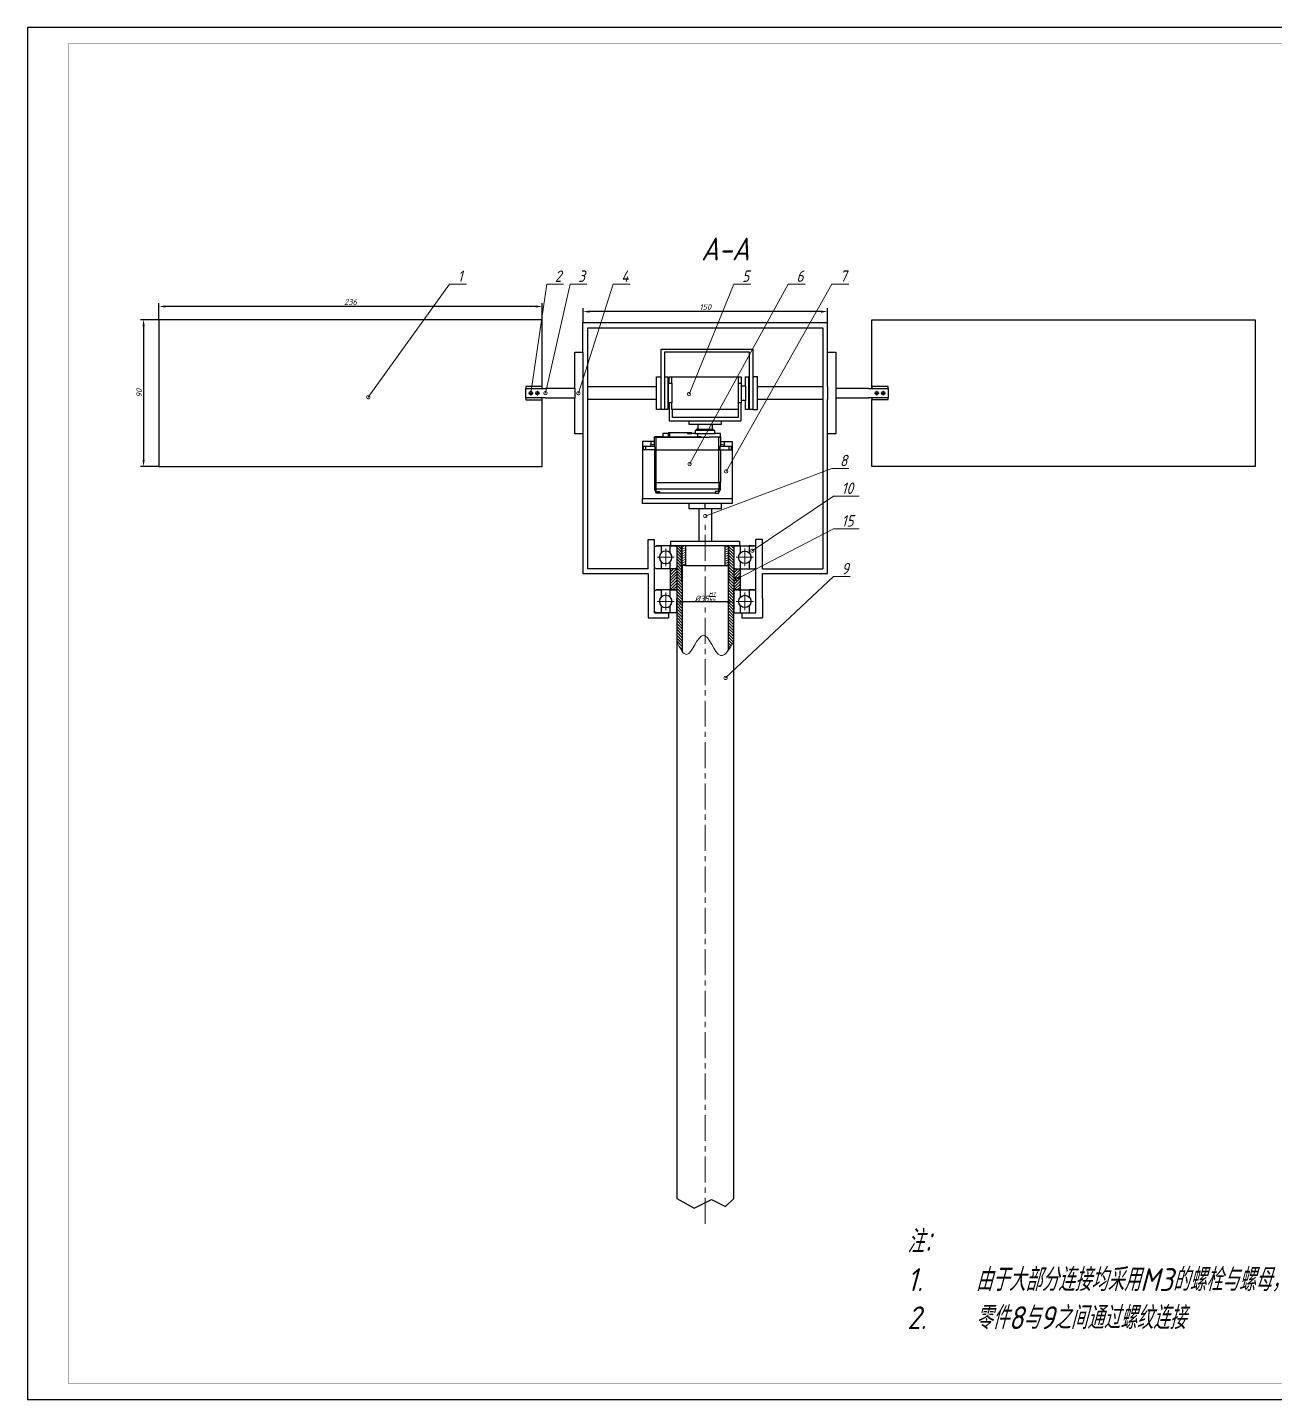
# Model space of a CAD drawing. Header units: millimetres. Extents: x -965 to 1239, y 50 to 1073.
# Drawn here: x 50 to 814, y 50 to 891 of the extents above; entities that cross this region are included whole.
import ezdxf
from ezdxf import colors
from ezdxf.entities.mleader import LeaderData, LeaderLine
from ezdxf.math import Vec2, Vec3

# ---------------------------------------------------------------- set-up
doc = ezdxf.new("R2010")
doc.units = ezdxf.units.MM
doc.header["$LTSCALE"] = 0.5
doc.linetypes.add('CENTER', pattern=[50.8, 31.75, -6.35, 6.35, -6.35])
for name, color, linetype in [('bear1', 7, 'Continuous'), ('bear2', 7, 'CENTER'), ('tf', 7, 'Continuous')]:
    doc.layers.add(name, color=color, linetype=linetype)
for name, color, linetype, lineweight in [('剖面线', 3, 'Continuous', 15), ('尺寸标注', 7, 'Continuous', 15), ('文字标注', 7, 'Continuous', 15), ('点画线', 1, 'CENTER', 15), ('粗实线', 7, 'Continuous', 30), ('细实线', 3, 'Continuous', 15)]:
    doc.layers.add(name, color=color, linetype=linetype, lineweight=lineweight)
doc.styles.add('国标汉字3.5', font='gbeitc.shx', dxfattribs={"height": 3.5, "bigfont": 'gbcbig.shx'})
doc.dimstyles.new('国标尺寸', dxfattribs={"dimtxt": 3.5, "dimasz": 4, "dimexe": 2, "dimexo": 0, "dimgap": 1, "dimtad": 1, "dimtoh": 1, "dimdsep": 46, "dimtxsty": '国标汉字3.5', "dimcen": 3.5, "dimaunit": 1, "dimadec": 0, "dimazin": 1, "dimtfac": 1, "dimtmove": 0, "dimatfit": 3, "dimfxl": 1, "dimarcsym": 2})

# ---------------------------------------------------------------- blocks, each defined once
blk = doc.blocks.new('tf')
at = {"layer": 'tf', "color": 0, "lineweight": 25}
blk.add_lwpolyline([(-594.5, -420.5), (594.5, -420.5), (594.5, 420.5), (-594.5, 420.5)], close=True, dxfattribs=at)
at = {"layer": 'tf', "color": 0, "lineweight": 25, "const_width": 0.3}
blk.add_lwpolyline([(-569.5, -410.5), (584.5, -410.5), (584.5, 410.5), (-569.5, 410.5)], close=True, dxfattribs=at)
blk = doc.blocks.new('*D19')
at = {"layer": 'Defpoints', "color": 0, "lineweight": 15, "transparency": 16777216}
for p in [(130.55, 719.96), (130.55, 711.87), (365.55, 711.87)]:
    blk.add_point(p, dxfattribs=at)
at = {"layer": '尺寸标注', "color": 0, "lineweight": -2, "transparency": 16777216}
for p, q in [((130.55, 711.87), (130.55, 721.96)), ((361.55, 719.96), (134.55, 719.96)), ((365.55, 711.87), (365.55, 721.96))]:
    blk.add_line(p, q, dxfattribs=at)
at = {"layer": '尺寸标注', "color": 0, "lineweight": 15, "transparency": 16777216}
for points in [[(134.55, 720.63), (134.55, 719.3), (130.55, 719.96)], [(361.55, 720.63), (361.55, 719.3), (365.55, 719.96)]]:
    blk.add_solid(points, dxfattribs=at)
at = {"layer": '尺寸标注', "color": 0, "lineweight": 15, "transparency": 16777216, "insert": (248.05, 722.71), "char_height": 3.5, "attachment_point": 5, "style": '国标汉字3.5'}
blk.add_mtext('236', dxfattribs=at)
blk = doc.blocks.new('*D20')
at = {"layer": 'Defpoints', "color": 0, "lineweight": 15, "transparency": 16777216}
for p in [(130.55, 711.87), (121.2, 621.87), (130.55, 621.87)]:
    blk.add_point(p, dxfattribs=at)
at = {"layer": '尺寸标注', "color": 0, "lineweight": -2, "transparency": 16777216}
for p, q in [((130.55, 711.87), (119.2, 711.87)), ((121.2, 707.87), (121.2, 625.87)), ((130.55, 621.87), (119.2, 621.87))]:
    blk.add_line(p, q, dxfattribs=at)
at = {"layer": '尺寸标注', "color": 0, "lineweight": 15, "transparency": 16777216}
for points in [[(120.53, 707.87), (121.87, 707.87), (121.2, 711.87)], [(120.53, 625.87), (121.87, 625.87), (121.2, 621.87)]]:
    blk.add_solid(points, dxfattribs=at)
at = {"layer": '尺寸标注', "color": 0, "lineweight": 15, "transparency": 16777216, "insert": (118.45, 666.87), "char_height": 3.5, "attachment_point": 5, "rotation": 90, "style": '国标汉字3.5'}
blk.add_mtext('90', dxfattribs=at)
blk = doc.blocks.new('_DotSmall')
at = {"color": 0, "linetype": 'ByBlock', "lineweight": 15, "const_width": 0.5}
blk.add_lwpolyline([(-0.0625, 0, 1), (0.0625, 0, 1)], format="xyb", close=True, dxfattribs=at)
blk = doc.blocks.new('*D27')
at = {"layer": 'Defpoints', "color": 0, "lineweight": 15, "transparency": 16777216}
for p in [(390.55, 716.84), (390.55, 709.87), (540.47, 709.87)]:
    blk.add_point(p, dxfattribs=at)
at = {"layer": '尺寸标注', "color": 0, "lineweight": -2, "transparency": 16777216}
for p, q in [((390.55, 709.87), (390.55, 718.84)), ((536.47, 716.84), (394.55, 716.84)), ((540.47, 709.87), (540.47, 718.84))]:
    blk.add_line(p, q, dxfattribs=at)
at = {"layer": '尺寸标注', "color": 0, "lineweight": 15, "transparency": 16777216}
for points in [[(394.55, 717.51), (394.55, 716.17), (390.55, 716.84)], [(536.47, 717.51), (536.47, 716.17), (540.47, 716.84)]]:
    blk.add_solid(points, dxfattribs=at)
at = {"layer": '尺寸标注', "color": 0, "lineweight": 15, "transparency": 16777216, "insert": (465.51, 719.59), "char_height": 3.5, "attachment_point": 5, "style": '国标汉字3.5'}
blk.add_mtext('150', dxfattribs=at)
blk = doc.blocks.new('*D29')
at = {"layer": 'Defpoints', "color": 0, "lineweight": 15, "transparency": 16777216}
for p in [(447.97, 538.88), (447.97, 533.22), (482.97, 533.22)]:
    blk.add_point(p, dxfattribs=at)
at = {"layer": '尺寸标注', "color": 0, "lineweight": -2, "transparency": 16777216}
for p, q in [((447.97, 533.22), (447.97, 540.88)), ((478.97, 538.88), (451.97, 538.88)), ((482.97, 533.22), (482.97, 540.88))]:
    blk.add_line(p, q, dxfattribs=at)
at = {"layer": '尺寸标注', "color": 0, "lineweight": 15, "transparency": 16777216}
for points in [[(451.97, 539.54), (451.97, 538.21), (447.97, 538.88)], [(478.97, 539.54), (478.97, 538.21), (482.97, 538.88)]]:
    blk.add_solid(points, dxfattribs=at)
at = {"layer": '尺寸标注', "color": 0, "lineweight": 15, "transparency": 16777216, "insert": (465.47, 542.12), "char_height": 3.5, "attachment_point": 5, "style": '国标汉字3.5'}
blk.add_mtext('%%C35{\\H0.7x;\\SH7/k6;}', dxfattribs=at)

msp = doc.modelspace()

# ---------------------------------------------------------------- hatches: boundary and pattern name
at = {"layer": '剖面线', "lineweight": 15}
h = msp.add_hatch(dxfattribs=at)
h.set_pattern_fill('ANSI31', color=256, scale=0.4, angle=90)
h.set_pattern_definition([(135, (-1320.0235, -777.544), (-0.8980256, -0.8980256), [])])
edge = h.paths.add_edge_path()
edge.add_line((450.965, 561.225), (450.965, 573.225))
edge.add_line((450.965, 573.225), (447.965, 573.225))
edge.add_line((447.965, 573.225), (447.965, 559.225))
edge.add_line((447.965, 559.225), (447.965, 546.225))
edge.add_line((447.965, 546.225), (447.965, 514.684))
edge.add_spline(control_points=[(447.965, 514.684), (449.094, 512.392), (450.223, 510.1), (451.365, 508.559)], knot_values=[0, 0, 0, 0, 2.7886377, 2.7886377, 2.7886377, 2.7886377], degree=3, periodic=0)
edge.add_line((451.365, 508.559), (451.365, 551.225))
edge.add_line((451.365, 551.225), (450.965, 551.225))
edge.add_line((450.965, 551.225), (450.965, 561.225))
edge = h.paths.add_edge_path()
edge.add_line((482.965, 559.225), (482.965, 573.225))
edge.add_line((482.965, 573.225), (479.965, 573.225))
edge.add_line((479.965, 573.225), (479.965, 561.225))
edge.add_line((479.965, 561.225), (479.965, 551.225))
edge.add_line((479.965, 551.225), (479.565, 551.225))
edge.add_line((479.565, 551.225), (479.565, 509.246))
edge.add_spline(control_points=[(479.565, 509.246), (480.693, 510.804), (481.829, 512.744), (482.965, 514.684)], knot_values=[24.4552842, 24.4552842, 24.4552842, 24.4552842, 26.8944162, 26.8944162, 26.8944162, 26.8944162], degree=3, periodic=0)
edge.add_line((482.965, 514.684), (482.965, 546.225))
edge.add_line((482.965, 546.225), (482.965, 559.225))
h = msp.add_hatch(dxfattribs=at)
h.set_pattern_fill('ANSI31', color=256, scale=0.4, angle=160)
h.set_pattern_definition([(205, (-1320.0235, -777.544), (0.5367252, -1.1510109), [])])
h.paths.add_polyline_path([(453.465, 573.225), (451.365, 573.225), (451.365, 561.225), (453.465, 561.225)])
h.paths.add_polyline_path([(479.565, 573.225), (477.465, 573.225), (477.465, 561.225), (479.565, 561.225)])
h = msp.add_hatch(dxfattribs=at)
h.set_pattern_fill('ANSI31', color=256, scale=0.4)
h.set_pattern_definition([(45, (-1320.0235, -777.544), (-0.8980256, 0.8980256), [])])
h.paths.add_polyline_path([(447.965, 559.225), (446.965, 559.225), (443.888, 559.225), (443.888, 546.225), (446.965, 546.225), (447.965, 546.225)])
h.paths.add_polyline_path([(487.042, 559.225), (483.965, 559.225), (482.965, 559.225), (482.965, 546.225), (483.965, 546.225), (487.042, 546.225)])

# ---------------------------------------------------------------- linework, layer by layer
at = {"layer": 'bear1', "lineweight": 30}
for points in [[(438.542, 573.225), (438.542, 568.898, 0.4142136), (438.542, 563.552), (438.542, 559.225), (435.465, 559.225, -0.4142136), (434.465, 560.225), (434.465, 572.225, -0.4142136), (435.465, 573.225)], [(443.888, 559.225), (443.888, 563.552, 0.4142136), (443.888, 568.898), (443.888, 573.225), (446.965, 573.225, -0.4142136), (447.965, 572.225), (447.965, 560.225, -0.4142136), (446.965, 559.225)], [(487.042, 559.225), (487.042, 563.552, -0.4142136), (487.042, 568.898), (487.042, 573.225), (483.965, 573.225, 0.4142136), (482.965, 572.225), (482.965, 560.225, 0.4142136), (483.965, 559.225)], [(492.388, 573.225), (492.388, 568.898, -0.4142136), (492.388, 563.552), (492.388, 559.225), (495.465, 559.225, 0.4142136), (496.465, 560.225), (496.465, 572.225, 0.4142136), (495.465, 573.225)], [(441.215, 562.445, 1), (441.215, 570.005, 1)], [(489.715, 562.445, -1), (489.715, 570.005, -1)], [(438.542, 546.225), (438.542, 541.898, 0.4142136), (438.542, 536.552), (438.542, 532.225), (435.465, 532.225, -0.4142136), (434.465, 533.225), (434.465, 545.225, -0.4142136), (435.465, 546.225)], [(441.215, 535.445, 1), (441.215, 543.005, 1)], [(443.888, 532.225), (443.888, 536.552, 0.4142136), (443.888, 541.898), (443.888, 546.225), (446.965, 546.225, -0.4142136), (447.965, 545.225), (447.965, 533.225, -0.4142136), (446.965, 532.225)], [(487.042, 532.225), (487.042, 536.552, -0.4142136), (487.042, 541.898), (487.042, 546.225), (483.965, 546.225, 0.4142136), (482.965, 545.225), (482.965, 533.225, 0.4142136), (483.965, 532.225)], [(489.715, 535.445, -1), (489.715, 543.005, -1)], [(492.388, 546.225), (492.388, 541.898, -0.4142136), (492.388, 536.552), (492.388, 532.225), (495.465, 532.225, 0.4142136), (496.465, 533.225), (496.465, 545.225, 0.4142136), (495.465, 546.225)]]:
    msp.add_lwpolyline(points, format="xyb", close=True, dxfattribs=at)
for points in [[(446.965, 573.225), (435.465, 573.225)], [(483.965, 573.225), (495.465, 573.225)], [(446.965, 559.225), (435.465, 559.225)], [(483.965, 559.225), (495.465, 559.225)], [(446.965, 546.225), (435.465, 546.225)], [(483.965, 546.225), (495.465, 546.225)], [(446.965, 532.225), (435.465, 532.225)], [(483.965, 532.225), (495.465, 532.225)]]:
    msp.add_lwpolyline(points, dxfattribs=at)
at = {"layer": 'bear2', "lineweight": 0}
for p, q in [((446.48, 566.225), (435.95, 566.225)), ((441.215, 560.835), (441.215, 571.615)), ((484.45, 566.225), (494.98, 566.225)), ((489.715, 560.835), (489.715, 571.615)), ((446.48, 539.225), (435.95, 539.225)), ((441.215, 533.835), (441.215, 544.615)), ((484.45, 539.225), (494.98, 539.225)), ((489.715, 533.835), (489.715, 544.615))]:
    msp.add_line(p, q, dxfattribs=at)
at = {"layer": '点画线', "lineweight": 15}
for p, q in [((357.093, 666.875), (359.956, 666.875)), ((358.524, 668.218), (358.524, 665.498)), ((361.115, 666.875), (363.978, 666.875)), ((362.547, 668.218), (362.547, 665.498)), ((569.115, 666.875), (571.978, 666.875)), ((570.547, 668.218), (570.547, 665.498)), ((573.115, 666.875), (575.978, 666.875)), ((574.547, 668.218), (574.547, 665.498)), ((465.465, 157.687), (465.465, 586.225))]:
    msp.add_line(p, q, dxfattribs=at)
at = {"layer": '粗实线'}
for p, q in [((130.547, 711.875), (130.547, 621.875)), ((365.547, 711.875), (130.547, 711.875)), ((365.547, 669.703), (365.547, 711.875)), ((567.547, 669.703), (567.547, 711.875)), ((567.547, 711.875), (802.547, 711.875)), ((802.547, 711.875), (802.547, 621.875)), ((385.465, 669.875), (385.465, 691.875)), ((385.465, 691.875), (390.465, 691.875)), ((390.465, 691.875), (390.465, 641.875)), ((438.547, 676.875), (438.547, 693.875)), ((438.547, 693.875), (494.547, 693.875)), ((492.547, 691.875), (440.547, 691.875)), ((440.547, 691.875), (440.547, 656.875)), ((492.547, 656.875), (492.547, 691.875)), ((494.547, 693.875), (494.547, 656.875)), ((540.465, 670.875), (540.465, 691.875)), ((540.465, 691.875), (545.465, 691.875)), ((545.465, 691.875), (545.465, 641.875)), ((435.547, 670.875), (435.547, 676.875)), ((435.547, 676.875), (438.547, 676.875)), ((438.547, 656.875), (438.547, 676.875)), ((440.547, 676.875), (442.547, 676.875)), ((442.547, 676.875), (442.547, 671.375)), ((443.047, 671.375), (443.047, 672.875)), ((443.047, 672.875), (443.347, 672.875)), ((443.347, 672.875), (443.347, 676.875)), ((443.347, 676.875), (487.547, 676.875)), ((443.347, 672.875), (445.047, 672.875)), ((445.047, 672.875), (445.047, 676.875)), ((445.047, 672.875), (445.047, 660.875)), ((485.547, 676.875), (485.547, 672.875)), ((485.547, 672.875), (487.547, 672.875)), ((485.547, 672.875), (485.547, 656.875)), ((487.547, 676.875), (487.547, 671.375)), ((487.547, 672.875), (487.547, 662.375)), ((490.047, 671.375), (490.047, 676.875)), ((490.047, 676.875), (492.047, 676.875)), ((492.047, 676.875), (492.047, 656.875)), ((497.547, 676.875), (494.547, 676.875)), ((497.547, 656.875), (497.547, 676.875)), ((355.547, 664.046), (355.547, 669.703)), ((355.547, 669.703), (365.547, 669.703)), ((365.547, 669.703), (367.547, 669.703)), ((367.547, 669.703), (367.547, 669.875)), ((367.547, 669.875), (385.465, 669.875)), ((385.465, 669.875), (385.465, 663.875)), ((393.465, 670.875), (435.547, 670.875)), ((435.547, 656.875), (435.547, 670.875)), ((442.547, 671.375), (443.047, 671.375)), ((442.547, 671.375), (442.547, 662.375)), ((443.047, 660.875), (443.047, 671.375)), ((487.547, 671.375), (490.047, 671.375)), ((490.047, 671.375), (490.047, 662.375)), ((497.547, 670.875), (537.465, 670.875)), ((540.465, 670.875), (540.465, 662.875)), ((545.465, 669.875), (565.547, 669.875)), ((565.547, 669.875), (565.547, 669.703)), ((565.547, 669.703), (577.547, 669.703)), ((577.547, 670.875), (567.547, 670.875)), ((567.547, 670.875), (567.547, 669.703)), ((577.547, 669.703), (577.547, 670.875)), ((577.547, 669.703), (577.547, 664.046)), ((365.547, 664.046), (355.547, 664.046)), ((365.547, 621.875), (365.547, 664.046)), ((367.547, 664.046), (365.547, 664.046)), ((367.547, 663.875), (367.547, 664.046)), ((385.465, 663.875), (367.547, 663.875)), ((385.465, 641.875), (385.465, 663.875)), ((435.547, 662.875), (393.465, 662.875)), ((438.547, 656.875), (435.547, 656.875)), ((440.547, 656.875), (438.547, 656.875)), ((442.547, 656.875), (440.547, 656.875)), ((442.547, 662.375), (443.047, 662.375)), ((442.547, 662.375), (442.547, 656.875)), ((445.047, 660.875), (443.047, 660.875)), ((443.347, 660.875), (443.347, 649.875)), ((445.047, 656.875), (445.047, 660.875)), ((485.547, 656.875), (445.047, 656.875)), ((445.347, 651.875), (445.347, 656.875)), ((487.547, 660.875), (485.547, 660.875)), ((485.547, 656.875), (485.547, 651.875)), ((490.047, 662.375), (487.547, 662.375)), ((487.547, 662.375), (487.547, 660.875)), ((487.547, 649.875), (487.547, 660.875)), ((490.047, 656.875), (490.047, 662.375)), ((492.047, 656.875), (490.047, 656.875)), ((494.547, 656.875), (492.547, 656.875)), ((494.547, 656.875), (497.547, 656.875)), ((537.465, 662.875), (497.547, 662.875)), ((540.465, 641.875), (540.465, 662.875)), ((565.547, 663.875), (545.465, 663.875)), ((577.547, 664.046), (565.547, 664.046)), ((565.547, 664.046), (565.547, 663.875)), ((567.547, 664.046), (567.547, 662.875)), ((567.547, 621.875), (567.547, 662.875)), ((567.547, 662.875), (577.547, 662.875)), ((577.547, 662.875), (577.547, 664.046)), ((443.347, 649.875), (487.547, 649.875)), ((485.547, 651.875), (445.347, 651.875)), ((455.447, 649.875), (455.447, 647.875)), ((455.447, 647.875), (475.447, 647.875)), ((460.947, 647.875), (460.947, 644.775)), ((469.947, 644.775), (469.947, 647.875)), ((475.447, 647.875), (475.447, 649.875)), ((390.465, 641.875), (385.465, 641.875)), ((434.525, 639.825), (434.224, 639.825)), ((434.224, 639.825), (434.224, 634.225)), ((439.547, 640.025), (434.525, 640.025)), ((434.525, 640.025), (434.525, 639.825)), ((434.525, 639.825), (435.571, 639.825)), ((435.272, 639.825), (435.269, 605.88)), ((435.571, 639.825), (435.571, 640.025)), ((435.571, 639.825), (462.902, 639.825)), ((442.726, 642.025), (439.547, 642.025)), ((439.547, 642.025), (439.547, 640.025)), ((439.547, 640.025), (442.76, 640.025)), ((443.519, 642.525), (442.726, 642.525)), ((442.726, 642.525), (442.726, 642.025)), ((442.726, 642.025), (442.76, 642.025)), ((442.76, 642.025), (442.76, 640.025)), ((442.76, 640.025), (443.519, 640.025)), ((454.519, 642.525), (443.519, 642.525)), ((443.519, 642.525), (443.519, 640.025)), ((443.519, 640.025), (461.027, 640.025)), ((457.247, 642.525), (454.519, 642.525)), ((454.519, 642.525), (454.519, 642.025)), ((454.519, 642.025), (457.247, 642.025)), ((455.267, 642.525), (455.267, 642.025)), ((457.247, 642.025), (457.247, 642.525)), ((459.197, 642.025), (457.247, 642.025)), ((460.197, 644.025), (459.197, 644.025)), ((459.197, 644.025), (459.197, 642.025)), ((459.197, 642.025), (471.297, 642.025)), ((460.947, 644.775), (460.197, 644.775)), ((460.197, 644.775), (460.197, 644.025)), ((470.297, 644.025), (460.197, 644.025)), ((460.947, 644.775), (469.947, 644.775)), ((461.027, 640.025), (461.027, 642.025)), ((462.902, 640.025), (461.027, 640.025)), ((462.902, 639.825), (462.902, 640.025)), ((462.902, 639.825), (467.64, 639.825)), ((467.64, 639.825), (467.64, 640.025)), ((467.64, 640.025), (473.471, 640.025)), ((473.471, 639.825), (467.64, 639.825)), ((470.297, 644.775), (469.947, 644.775)), ((470.297, 644.025), (470.297, 644.775)), ((471.297, 644.025), (470.297, 644.025)), ((471.297, 642.025), (471.297, 644.025)), ((474.747, 642.025), (471.297, 642.025)), ((473.471, 640.025), (473.471, 639.825)), ((473.471, 640.025), (474.468, 640.025)), ((474.468, 639.825), (473.471, 639.825)), ((473.772, 632.025), (473.772, 639.825)), ((474.468, 640.025), (474.468, 639.825)), ((474.468, 639.825), (474.747, 639.825)), ((474.747, 639.825), (474.747, 642.025)), ((474.747, 639.825), (474.769, 639.825)), ((474.769, 639.825), (474.769, 637.225)), ((545.465, 641.875), (540.465, 641.875)), ((432.029, 637.225), (426.963, 637.225)), ((426.963, 637.225), (426.97, 602.225)), ((432.029, 634.225), (426.963, 634.225)), ((427.476, 632.025), (427.476, 634.225)), ((434.61, 632.025), (427.476, 632.025)), ((427.507, 634.225), (427.507, 632.025)), ((429.021, 632.025), (429.021, 634.225)), ((434.224, 637.225), (432.029, 637.225)), ((432.029, 637.225), (432.029, 635.098)), ((432.029, 635.097), (434.224, 635.521)), ((432.029, 634.225), (432.029, 635.097)), ((434.224, 634.225), (432.029, 634.225)), ((434.224, 634.225), (434.61, 634.225)), ((434.269, 632.025), (434.269, 608.025)), ((434.61, 634.225), (434.61, 632.025)), ((434.61, 632.025), (481.517, 632.025)), ((474.433, 632.025), (473.772, 632.025)), ((473.772, 612.025), (473.772, 632.025)), ((482.028, 634.225), (474.433, 634.225)), ((474.433, 634.225), (474.433, 632.025)), ((474.769, 637.225), (482.028, 637.225)), ((474.769, 637.225), (474.769, 634.225)), ((474.769, 635.521), (476.97, 635.097)), ((474.769, 632.025), (474.769, 612.025)), ((476.97, 637.225), (476.97, 634.225)), ((480.021, 634.225), (480.021, 632.025)), ((481.517, 632.025), (481.517, 634.225)), ((481.97, 634.225), (481.97, 599.225)), ((482.028, 637.225), (482.028, 634.225)), ((130.547, 621.875), (365.547, 621.875)), ((802.547, 621.875), (567.547, 621.875)), ((434.269, 612.025), (473.772, 612.025)), ((434.269, 608.025), (434.969, 606.525)), ((473.772, 608.025), (434.269, 608.025)), ((434.969, 606.525), (434.963, 606.525)), ((434.963, 606.525), (435.429, 605.525)), ((435.263, 606.525), (434.969, 606.525)), ((435.263, 605.88), (435.263, 606.525)), ((435.263, 606.525), (437.519, 606.525)), ((435.269, 605.88), (435.429, 605.525)), ((437.513, 605.525), (435.429, 605.525)), ((437.519, 606.525), (437.513, 605.525)), ((471.525, 605.525), (437.513, 605.525)), ((473.763, 606.525), (471.52, 606.525)), ((471.52, 606.525), (471.525, 605.525)), ((471.525, 605.525), (473.597, 605.525)), ((473.597, 605.525), (473.763, 605.88)), ((474.064, 606.525), (473.763, 605.88)), ((473.763, 605.88), (473.763, 606.525)), ((473.763, 606.525), (473.77, 606.525)), ((473.77, 606.525), (473.772, 608.025)), ((474.064, 606.525), (473.77, 606.525)), ((474.769, 612.025), (473.772, 612.025)), ((473.772, 612.025), (473.772, 608.025)), ((473.772, 608.025), (474.769, 608.025)), ((474.07, 606.525), (474.064, 606.525)), ((474.769, 608.025), (474.07, 606.525)), ((474.769, 608.025), (474.769, 612.025)), ((426.963, 599.225), (426.97, 602.225)), ((481.97, 599.225), (426.963, 599.225)), ((426.97, 602.225), (481.97, 602.225)), ((455.465, 599.225), (455.465, 596.225)), ((465.465, 596.225), (465.465, 599.225)), ((475.465, 596.225), (475.465, 599.225)), ((455.465, 596.225), (465.465, 596.225)), ((465.465, 596.225), (475.465, 596.225))]:
    msp.add_line(p, q, dxfattribs=at)
at = {"layer": '粗实线', "lineweight": 30}
for p, q in [((390.465, 691.875), (390.465, 709.875)), ((540.465, 709.875), (390.547, 709.875)), ((393.465, 559.225), (393.465, 706.875)), ((393.465, 706.875), (537.465, 706.875)), ((537.465, 706.875), (537.465, 559.225)), ((540.465, 670.875), (540.465, 709.875)), ((365.547, 670.903), (355.547, 670.903)), ((355.547, 670.903), (355.547, 669.703)), ((365.547, 669.703), (365.547, 670.903)), ((355.547, 664.046), (355.547, 662.846)), ((355.547, 662.846), (365.547, 662.846)), ((390.465, 641.875), (390.465, 556.225)), ((540.465, 556.225), (540.465, 641.875)), ((461.465, 596.225), (461.465, 576.225)), ((469.465, 576.225), (469.465, 596.225)), ((430.465, 559.225), (430.465, 577.225)), ((430.465, 577.225), (434.465, 577.225)), ((434.465, 559.225), (434.465, 577.225)), ((444.465, 573.225), (444.465, 576.225)), ((444.465, 576.225), (486.465, 576.225)), ((486.465, 573.225), (444.465, 573.225)), ((447.965, 573.225), (447.965, 559.225)), ((450.965, 561.225), (450.965, 573.225)), ((450.965, 573.225), (451.365, 573.225)), ((465.465, 573.225), (453.465, 573.225)), ((453.465, 573.225), (453.465, 561.225)), ((477.465, 573.225), (477.465, 561.225)), ((479.965, 561.225), (479.965, 573.225)), ((482.965, 573.225), (482.965, 559.225)), ((486.465, 576.225), (486.465, 573.225)), ((496.465, 559.225), (496.465, 577.225)), ((500.465, 577.225), (496.465, 577.225)), ((500.465, 559.225), (500.465, 577.225)), ((390.465, 556.225), (430.465, 556.225)), ((430.465, 559.225), (393.465, 559.225)), ((430.465, 556.225), (430.465, 541.225)), ((434.465, 556.225), (434.465, 559.225)), ((434.465, 532.225), (434.465, 556.225)), ((443.888, 559.225), (443.888, 546.225)), ((446.965, 559.225), (447.965, 559.225)), ((447.965, 559.225), (447.965, 546.225)), ((453.465, 561.225), (450.965, 561.225)), ((451.365, 561.225), (451.365, 508.559)), ((453.465, 561.225), (477.465, 561.225)), ((477.465, 561.225), (479.965, 561.225)), ((479.565, 561.225), (479.565, 509.246)), ((482.965, 559.225), (482.965, 546.225)), ((483.965, 559.225), (482.965, 559.225)), ((487.042, 546.225), (487.042, 559.225)), ((496.465, 556.225), (496.465, 559.225)), ((496.465, 532.225), (496.465, 556.225)), ((500.465, 559.225), (537.465, 559.225)), ((500.465, 541.225), (500.465, 556.225)), ((500.465, 556.225), (540.465, 556.225)), ((450.965, 551.225), (451.365, 551.225)), ((479.965, 551.225), (479.565, 551.225)), ((430.465, 541.225), (430.465, 531.225)), ((446.965, 546.225), (447.965, 546.225)), ((447.965, 546.225), (447.965, 173.225)), ((482.965, 173.225), (482.965, 546.225)), ((483.965, 546.225), (482.965, 546.225)), ((500.465, 541.225), (500.465, 531.225)), ((430.465, 531.225), (430.465, 529.225)), ((434.465, 533.225), (434.465, 532.225)), ((435.465, 532.225), (434.465, 532.225)), ((434.465, 532.225), (442.965, 532.225)), ((442.965, 532.225), (442.965, 529.225)), ((487.965, 532.225), (487.965, 529.225)), ((495.465, 532.225), (496.465, 532.225)), ((500.465, 531.225), (500.465, 529.225)), ((430.465, 529.225), (442.965, 529.225)), ((487.965, 529.225), (500.465, 529.225))]:
    msp.add_line(p, q, dxfattribs=at)
msp.add_lwpolyline([(447.965, 173.225), (458.637, 167.292), (469.373, 172.563), (477.936, 168.409), (482.965, 173.225)], dxfattribs=at)
at = {"layer": '粗实线'}
for centre in [(358.547, 666.875), (362.547, 666.875), (570.547, 666.875), (574.547, 666.875)]:
    msp.add_circle(centre, 1, dxfattribs=at)
at = {"layer": '细实线', "lineweight": 15}
for p, q in [((451.365, 573.225), (451.365, 561.225)), ((479.565, 573.225), (479.565, 561.225)), ((450.965, 561.225), (450.965, 551.225)), ((479.965, 561.225), (479.965, 551.225)), ((447.965, 546.225), (447.965, 546.225))]:
    msp.add_line(p, q, dxfattribs=at)
msp.add_spline([(447.965, 514.684), (454.194, 506.696), (464.173, 518.452), (474.748, 506.036), (482.965, 514.684)], degree=3, dxfattribs=at)

# ---------------------------------------------------------------- block references
at = {"layer": '文字标注'}
msp.add_blockref('tf', (644.5, 470.5), dxfattribs=at)

# ---------------------------------------------------------------- texts
at = {"layer": '尺寸标注', "lineweight": 15, "insert": (589.256, 153.841), "char_height": 14, "attachment_point": 1, "style": '国标汉字3.5'}
msp.add_mtext_dynamic_manual_height_columns('注：\\P\\pxi-3,l3,t3;1.^I由于大部分连接均采用M3的螺栓与螺母，故未在本装配图中全部标出\\P2.^I零件8与9之间通过螺纹连接', width=393.06394, gutter_width=17.5, heights=[0], dxfattribs=at)
at = {"layer": '文字标注', "color": 18, "lineweight": 15, "true_color": 0x000000, "insert": (462.955, 762.171), "char_height": 14, "attachment_point": 1, "style": '国标汉字3.5'}
msp.add_mtext_dynamic_manual_height_columns('A-A', width=17.34581, gutter_width=35, heights=[0], dxfattribs=at)

# ---------------------------------------------------------------- dimensions: what is measured, and where the dimension line sits
at = {"layer": '尺寸标注', "lineweight": 15}
dim = msp.add_linear_dim(base=(130.547, 719.964), p1=(365.547, 711.875), p2=(130.547, 711.875), text='236', dimstyle='国标尺寸', dxfattribs=at)
dim.commit()
dim.dimension.update_dxf_attribs({"geometry": '*D19', "text_midpoint": (248.047, 722.714)})
dim = msp.add_linear_dim(base=(390.547, 716.839), p1=(540.465, 709.875), p2=(390.547, 709.875), text='150', dimstyle='国标尺寸', override={"dimldrblk": 'DotSmall'}, dxfattribs=at)
dim.commit()
dim.dimension.update_dxf_attribs({"geometry": '*D27', "text_midpoint": (465.506, 719.589)})
dim = msp.add_linear_dim(base=(121.201, 621.875), p1=(130.547, 711.875), p2=(130.547, 621.875), angle=90, text='90', dimstyle='国标尺寸', dxfattribs=at)
dim.commit()
dim.dimension.update_dxf_attribs({"geometry": '*D20', "text_midpoint": (118.451, 666.875)})
dim = msp.add_linear_dim(base=(447.965, 538.878), p1=(482.965, 533.225), p2=(447.965, 533.225), text='%%C35{\\H0.7x;\\SH7/k6;}', dimstyle='国标尺寸', override={"dimldrblk": 'DotSmall'}, dxfattribs=at)
dim.commit()
dim.dimension.update_dxf_attribs({"geometry": '*D29', "text_midpoint": (465.465, 538.878), "dimtype": 160})

# ---------------------------------------------------------------- leaders
ml = msp.add_multileader_mtext('Standard', dxfattribs=at)
ml.set_content('1', color=256, style='国标汉字3.5')
ml.set_leader_properties(lineweight=15)
ml.set_arrow_properties(name='DOTSMALL')
ml.build(insert=Vec2(0, 0))
ml.multileader.update_dxf_attribs({"text_left_attachment_type": 6, "dogleg_length": 0.5})
ctx = ml.context
ctx.base_point, ctx.char_height, ctx.landing_gap_size, ctx.plane_origin = Vec3(309.748, 733.649), 7, 4, Vec3(274.745, 680.208)
ctx.left_attachment = 6
notes = []
notes.append((ctx, [(0, (1, 1, 0), (308.748, 733.649), (1, 0), 1, [(0, [(258.941, 664.355)], 0, [])])]))
ctx.mtext.insert, ctx.mtext.flow_direction = Vec3(313.748, 742.049), 5
ml = msp.add_multileader_mtext('Standard', dxfattribs=at)
ml.set_content('2', color=256, style='国标汉字3.5')
ml.set_leader_properties(lineweight=15)
ml.set_arrow_properties(name='DOTSMALL')
ml.build(insert=Vec2(0, 0))
ml.multileader.update_dxf_attribs({"text_left_attachment_type": 6, "dogleg_length": 0.5})
ctx = ml.context
ctx.base_point, ctx.char_height, ctx.landing_gap_size, ctx.plane_origin = Vec3(369.268, 733.649), 7, 4, Vec3(358.524, 666.875)
ctx.left_attachment = 6
notes.append((ctx, [(0, (1, 1, 0), (368.268, 733.649), (1, 0), 1, [(0, [(358.524, 666.875)], 0, [])])]))
ctx.mtext.insert, ctx.mtext.flow_direction = Vec3(373.268, 742.049), 5
ml = msp.add_multileader_mtext('Standard', dxfattribs=at)
ml.set_content('3', color=256, style='国标汉字3.5')
ml.set_leader_properties(lineweight=15)
ml.set_arrow_properties(name='DOTSMALL')
ml.build(insert=Vec2(0, 0))
ml.multileader.update_dxf_attribs({"text_left_attachment_type": 6, "dogleg_length": 0.5})
ctx = ml.context
ctx.base_point, ctx.char_height, ctx.landing_gap_size, ctx.plane_origin = Vec3(383.572, 733.649), 7, 4, Vec3(367.547, 666.889)
ctx.left_attachment = 6
notes.append((ctx, [(0, (1, 1, 0), (382.572, 733.649), (1, 0), 1, [(0, [(367.547, 666.889)], 0, [])])]))
ctx.mtext.insert, ctx.mtext.flow_direction = Vec3(387.572, 742.049), 5
ml = msp.add_multileader_mtext('Standard', dxfattribs=at)
ml.set_content('4', color=256, style='国标汉字3.5')
ml.set_leader_properties(lineweight=15)
ml.set_arrow_properties(name='DOTSMALL')
ml.build(insert=Vec2(0, 0))
ml.multileader.update_dxf_attribs({"text_left_attachment_type": 6, "dogleg_length": 0.5})
ctx = ml.context
ctx.base_point, ctx.char_height, ctx.landing_gap_size, ctx.plane_origin = Vec3(409.997, 733.649), 7, 4, Vec3(387.729, 666.773)
ctx.left_attachment = 6
notes.append((ctx, [(0, (1, 1, 0), (408.997, 733.649), (1, 0), 1, [(0, [(387.729, 666.773)], 0, [])])]))
ctx.mtext.insert, ctx.mtext.flow_direction = Vec3(413.997, 742.049), 5
ml = msp.add_multileader_mtext('Standard', dxfattribs=at)
ml.set_content('5', color=256, style='国标汉字3.5')
ml.set_leader_properties(lineweight=15)
ml.set_arrow_properties(name='DOTSMALL')
ml.build(insert=Vec2(0, 0))
ml.multileader.update_dxf_attribs({"text_left_attachment_type": 6, "dogleg_length": 0.5})
ctx = ml.context
ctx.base_point, ctx.char_height, ctx.landing_gap_size, ctx.plane_origin = Vec3(484.06, 733.649), 7, 4, Vec3(455.572, 666.3)
ctx.left_attachment = 6
notes.append((ctx, [(0, (1, 1, 0), (483.06, 733.649), (1, 0), 1, [(0, [(455.572, 666.3)], 0, [])])]))
ctx.mtext.insert, ctx.mtext.flow_direction = Vec3(488.06, 742.049), 5
ml = msp.add_multileader_mtext('Standard', dxfattribs=at)
ml.set_content('6', color=256, style='国标汉字3.5')
ml.set_leader_properties(lineweight=15)
ml.set_arrow_properties(name='DOTSMALL')
ml.build(insert=Vec2(0, 0))
ml.multileader.update_dxf_attribs({"text_left_attachment_type": 6, "dogleg_length": 0.5})
ctx = ml.context
ctx.base_point, ctx.char_height, ctx.landing_gap_size, ctx.plane_origin = Vec3(517.377, 733.649), 7, 4, Vec3(455.868, 623.396)
ctx.left_attachment = 6
notes.append((ctx, [(0, (1, 1, 0), (516.377, 733.649), (1, 0), 1, [(0, [(455.868, 623.396)], 0, [])])]))
ctx.mtext.insert, ctx.mtext.flow_direction = Vec3(521.377, 742.049), 5
ml = msp.add_multileader_mtext('Standard', dxfattribs=at)
ml.set_content('7', color=256, style='国标汉字3.5')
ml.set_leader_properties(lineweight=15)
ml.set_arrow_properties(name='DOTSMALL')
ml.build(insert=Vec2(0, 0))
ml.multileader.update_dxf_attribs({"text_left_attachment_type": 6, "dogleg_length": 0.5})
ctx = ml.context
ctx.base_point, ctx.char_height, ctx.landing_gap_size, ctx.plane_origin = Vec3(544.034, 733.649), 7, 4, Vec3(478.293, 618.908)
ctx.left_attachment = 6
notes.append((ctx, [(0, (1, 1, 0), (543.034, 733.649), (1, 0), 1, [(0, [(478.293, 618.908)], 0, [])])]))
ctx.mtext.insert, ctx.mtext.flow_direction = Vec3(548.034, 742.049), 5
ml = msp.add_multileader_mtext('Standard', dxfattribs=at)
ml.set_content('8', color=256, style='国标汉字3.5')
ml.set_leader_properties(lineweight=15)
ml.set_arrow_properties(name='DOTSMALL')
ml.build(insert=Vec2(0, 0))
ml.multileader.update_dxf_attribs({"text_left_attachment_type": 6, "dogleg_length": 0.5})
ctx = ml.context
ctx.base_point, ctx.char_height, ctx.landing_gap_size, ctx.plane_origin = Vec3(544.034, 620.659), 7, 4, Vec3(465.465, 591.504)
ctx.left_attachment = 6
notes.append((ctx, [(0, (1, 1, 0), (543.034, 620.659), (1, 0), 1, [(0, [(465.465, 591.504)], 0, [])])]))
ctx.mtext.insert, ctx.mtext.flow_direction = Vec3(548.034, 629.059), 5
ml = msp.add_multileader_mtext('Standard', dxfattribs=at)
ml.set_content('10', color=256, style='国标汉字3.5')
ml.set_leader_properties(lineweight=15)
ml.set_arrow_properties(name='DOTSMALL')
ml.build(insert=Vec2(0, 0))
ml.multileader.update_dxf_attribs({"text_left_attachment_type": 6, "dogleg_length": 0.5})
ctx = ml.context
ctx.base_point, ctx.char_height, ctx.landing_gap_size, ctx.plane_origin = Vec3(545.034, 603.622), 7, 4, Vec3(494.3, 570.269)
ctx.left_attachment = 6
notes.append((ctx, [(0, (1, 1, 0), (544.034, 603.622), (1, 0), 1, [(0, [(494.3, 570.269)], 0, [])])]))
ctx.mtext.insert, ctx.mtext.flow_direction = Vec3(549.034, 612.022), 5
ml = msp.add_multileader_mtext('Standard', dxfattribs=at)
ml.set_content('15', color=256, style='国标汉字3.5')
ml.set_leader_properties(lineweight=15)
ml.set_arrow_properties(name='DOTSMALL')
ml.build(insert=Vec2(0, 0))
ml.multileader.update_dxf_attribs({"text_left_attachment_type": 6, "dogleg_length": 0.5})
ctx = ml.context
ctx.base_point, ctx.char_height, ctx.landing_gap_size, ctx.plane_origin = Vec3(545.034, 583.671), 7, 4, Vec3(484.976, 553.013)
ctx.left_attachment = 6
notes.append((ctx, [(0, (1, 1, 0), (544.034, 583.671), (1, 0), 1, [(0, [(484.976, 553.013)], 0, [])])]))
ctx.mtext.insert, ctx.mtext.flow_direction = Vec3(549.034, 592.071), 5
ml = msp.add_multileader_mtext('Standard', dxfattribs=at)
ml.set_content('9', color=256, style='国标汉字3.5')
ml.set_leader_properties(lineweight=15)
ml.set_arrow_properties(name='DOTSMALL')
ml.build(insert=Vec2(0, 0))
ml.multileader.update_dxf_attribs({"text_left_attachment_type": 6, "dogleg_length": 0.5})
ctx = ml.context
ctx.base_point, ctx.char_height, ctx.landing_gap_size, ctx.plane_origin = Vec3(545.034, 554.407), 7, 4, Vec3(477.922, 492.28)
ctx.left_attachment = 6
notes.append((ctx, [(0, (1, 1, 0), (544.034, 554.407), (1, 0), 1, [(0, [(477.922, 492.28)], 0, [])])]))
ctx.mtext.insert, ctx.mtext.flow_direction = Vec3(549.034, 562.807), 5
for ctx, leaders in notes:
    for number, flags, end, landing, length, lines in leaders:
        leader = LeaderData()
        leader.index, (leader.has_last_leader_line, leader.has_dogleg_vector, leader.attachment_direction) = number, flags
        leader.last_leader_point, leader.dogleg_vector, leader.dogleg_length = Vec3(end), Vec3(landing), length
        for number, points, colour, breaks in lines:
            line = LeaderLine()
            line.index, line.vertices, line.color, line.breaks = number, Vec3.list(points), colors.encode_raw_color(colour), breaks
            leader.lines.append(line)
        ctx.leaders.append(leader)

doc.saveas('drawing.dxf')
